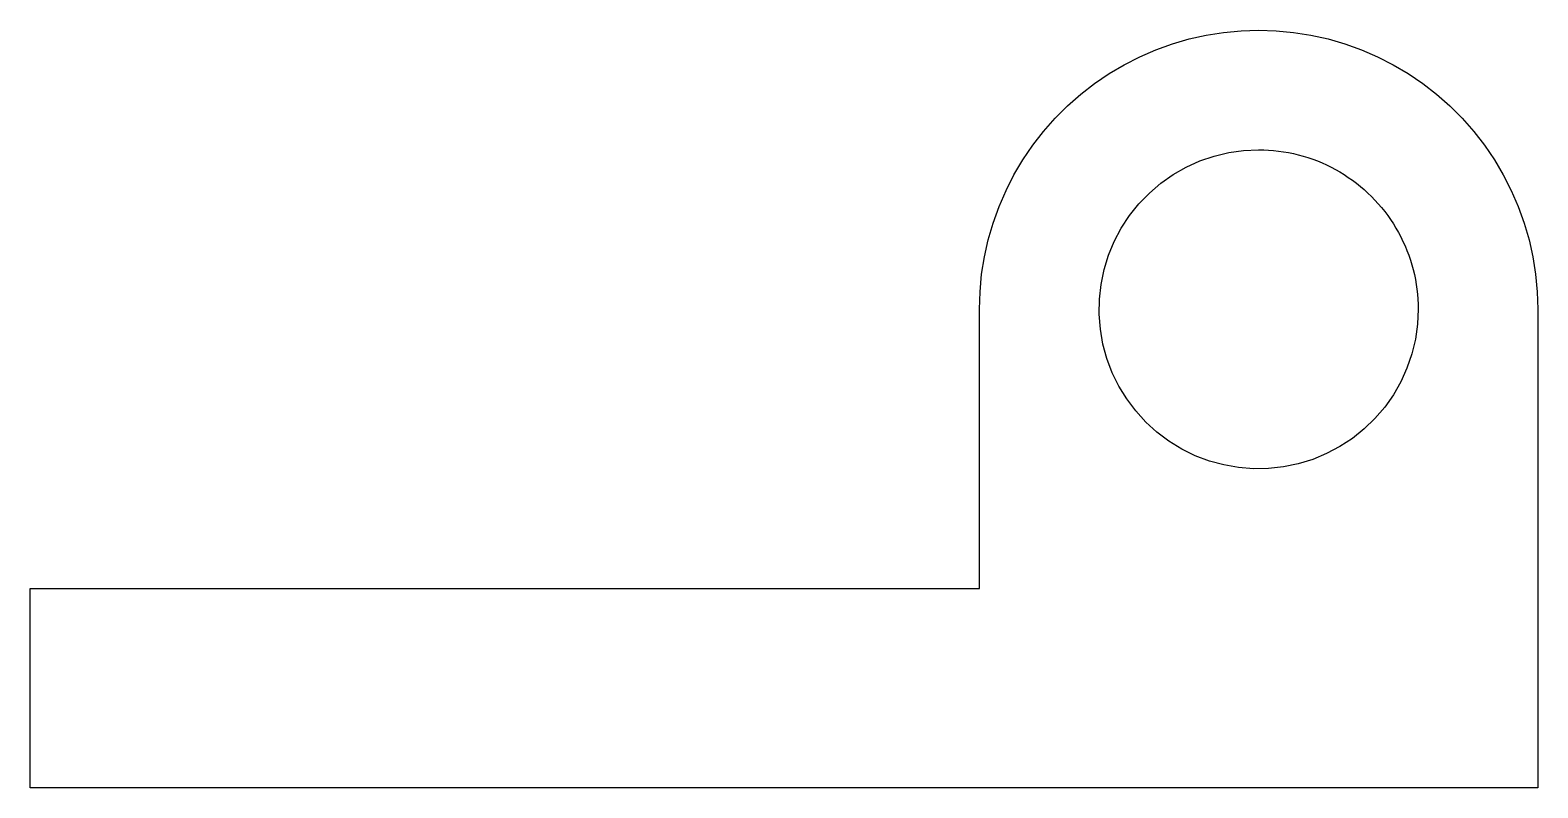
# Model space of a CAD drawing. Header units: metres. Extents: x -31.4 to 6.4, y 0 to 19.
import ezdxf

# ---------------------------------------------------------------- set-up
doc = ezdxf.new("R2010")
doc.units = ezdxf.units.M

msp = doc.modelspace()

# ---------------------------------------------------------------- linework, layer by layer
for points in [[(-7.6, 12), (-7.586, 12.44), (-7.545, 12.877), (-7.476, 13.312), (-7.38, 13.741), (-7.257, 14.163), (-7.108, 14.577), (-6.934, 14.98), (-6.734, 15.372), (-6.51, 15.751), (-6.263, 16.114), (-5.994, 16.462), (-5.703, 16.792), (-5.392, 17.103), (-5.062, 17.394), (-4.714, 17.663), (-4.351, 17.91), (-3.972, 18.134), (-3.58, 18.334), (-3.177, 18.508), (-2.763, 18.657), (-2.341, 18.78), (-1.912, 18.876), (-1.477, 18.945), (-1.04, 18.986), (-0.6, 19), (-0.16, 18.986), (0.277, 18.945), (0.712, 18.876), (1.141, 18.78), (1.563, 18.657), (1.977, 18.508), (2.38, 18.334), (2.772, 18.134), (3.151, 17.91), (3.514, 17.663), (3.862, 17.394), (4.192, 17.103), (4.503, 16.792), (4.794, 16.462), (5.063, 16.114), (5.31, 15.751), (5.534, 15.372), (5.734, 14.98), (5.908, 14.577), (6.057, 14.163), (6.18, 13.741), (6.276, 13.312), (6.345, 12.877), (6.386, 12.44), (6.4, 12)], [(3.4, 12), (3.382, 11.624), (3.329, 11.25), (3.241, 10.884), (3.119, 10.528), (2.964, 10.184), (2.777, 9.857), (2.561, 9.548), (2.316, 9.262), (2.045, 9), (1.751, 8.764), (1.436, 8.557), (1.103, 8.381), (0.755, 8.236), (0.395, 8.126), (0.026, 8.049), (-0.349, 8.008), (-0.726, 8.002), (-1.101, 8.032), (-1.473, 8.096), (-1.836, 8.196), (-2.189, 8.329), (-2.527, 8.495), (-2.848, 8.692), (-3.15, 8.918), (-3.428, 9.172), (-3.682, 9.45), (-3.908, 9.752), (-4.105, 10.073), (-4.271, 10.411), (-4.404, 10.764), (-4.504, 11.127), (-4.568, 11.499), (-4.598, 11.874), (-4.592, 12.251), (-4.551, 12.626), (-4.474, 12.995), (-4.364, 13.355), (-4.219, 13.703), (-4.043, 14.036), (-3.836, 14.351), (-3.6, 14.645), (-3.338, 14.916), (-3.052, 15.161), (-2.743, 15.377), (-2.416, 15.564), (-2.072, 15.719), (-1.716, 15.841), (-1.35, 15.929), (-0.976, 15.982), (-0.6, 16)], [(-0.6, 16), (-0.474, 15.998), (-0.349, 15.992), (-0.224, 15.982), (-0.099, 15.968), (0.026, 15.951), (0.15, 15.929), (0.273, 15.904), (0.395, 15.874), (0.516, 15.841), (0.636, 15.804), (0.755, 15.764), (0.872, 15.719), (0.989, 15.671), (1.103, 15.619), (1.216, 15.564), (1.327, 15.505), (1.436, 15.443), (1.543, 15.377), (1.648, 15.308), (1.751, 15.236), (1.852, 15.161), (1.95, 15.082), (2.045, 15), (2.138, 14.916), (2.228, 14.828), (2.316, 14.738), (2.4, 14.645), (2.482, 14.55), (2.561, 14.452), (2.636, 14.351), (2.708, 14.248), (2.777, 14.143), (2.843, 14.036), (2.905, 13.927), (2.964, 13.816), (3.019, 13.703), (3.071, 13.589), (3.119, 13.472), (3.164, 13.355), (3.204, 13.236), (3.241, 13.116), (3.274, 12.995), (3.304, 12.873), (3.329, 12.75), (3.351, 12.626), (3.368, 12.501), (3.382, 12.376), (3.392, 12.251), (3.398, 12.126), (3.4, 12)], [(-7.6, 5), (-7.6, 5.14), (-7.6, 5.28), (-7.6, 5.42), (-7.6, 5.56), (-7.6, 5.7), (-7.6, 5.84), (-7.6, 5.98), (-7.6, 6.12), (-7.6, 6.26), (-7.6, 6.4), (-7.6, 6.54), (-7.6, 6.68), (-7.6, 6.82), (-7.6, 6.96), (-7.6, 7.1), (-7.6, 7.24), (-7.6, 7.38), (-7.6, 7.52), (-7.6, 7.66), (-7.6, 7.8), (-7.6, 7.94), (-7.6, 8.08), (-7.6, 8.22), (-7.6, 8.36), (-7.6, 8.5), (-7.6, 8.64), (-7.6, 8.78), (-7.6, 8.92), (-7.6, 9.06), (-7.6, 9.2), (-7.6, 9.34), (-7.6, 9.48), (-7.6, 9.62), (-7.6, 9.76), (-7.6, 9.9), (-7.6, 10.04), (-7.6, 10.18), (-7.6, 10.32), (-7.6, 10.46), (-7.6, 10.6), (-7.6, 10.74), (-7.6, 10.88), (-7.6, 11.02), (-7.6, 11.16), (-7.6, 11.3), (-7.6, 11.44), (-7.6, 11.58), (-7.6, 11.72), (-7.6, 11.86), (-7.6, 12)], [(-7.6, 5), (-7.6, 5.14), (-7.6, 5.28), (-7.6, 5.42), (-7.6, 5.56), (-7.6, 5.7), (-7.6, 5.84), (-7.6, 5.98), (-7.6, 6.12), (-7.6, 6.26), (-7.6, 6.4), (-7.6, 6.54), (-7.6, 6.68), (-7.6, 6.82), (-7.6, 6.96), (-7.6, 7.1), (-7.6, 7.24), (-7.6, 7.38), (-7.6, 7.52), (-7.6, 7.66), (-7.6, 7.8), (-7.6, 7.94), (-7.6, 8.08), (-7.6, 8.22), (-7.6, 8.36), (-7.6, 8.5), (-7.6, 8.64), (-7.6, 8.78), (-7.6, 8.92), (-7.6, 9.06), (-7.6, 9.2), (-7.6, 9.34), (-7.6, 9.48), (-7.6, 9.62), (-7.6, 9.76), (-7.6, 9.9), (-7.6, 10.04), (-7.6, 10.18), (-7.6, 10.32), (-7.6, 10.46), (-7.6, 10.6), (-7.6, 10.74), (-7.6, 10.88), (-7.6, 11.02), (-7.6, 11.16), (-7.6, 11.3), (-7.6, 11.44), (-7.6, 11.58), (-7.6, 11.72), (-7.6, 11.86), (-7.6, 12)], [(6.4, 12), (6.4, 11.76), (6.4, 11.52), (6.4, 11.28), (6.4, 11.04), (6.4, 10.8), (6.4, 10.56), (6.4, 10.32), (6.4, 10.08), (6.4, 9.84), (6.4, 9.6), (6.4, 9.36), (6.4, 9.12), (6.4, 8.88), (6.4, 8.64), (6.4, 8.4), (6.4, 8.16), (6.4, 7.92), (6.4, 7.68), (6.4, 7.44), (6.4, 7.2), (6.4, 6.96), (6.4, 6.72), (6.4, 6.48), (6.4, 6.24), (6.4, 6), (6.4, 5.76), (6.4, 5.52), (6.4, 5.28), (6.4, 5.04), (6.4, 4.8), (6.4, 4.56), (6.4, 4.32), (6.4, 4.08), (6.4, 3.84), (6.4, 3.6), (6.4, 3.36), (6.4, 3.12), (6.4, 2.88), (6.4, 2.64), (6.4, 2.4), (6.4, 2.16), (6.4, 1.92), (6.4, 1.68), (6.4, 1.44), (6.4, 1.2), (6.4, 0.96), (6.4, 0.72), (6.4, 0.48), (6.4, 0.24), (6.4, 0)], [(-31.4, 0), (-31.4, 0.1), (-31.4, 0.2), (-31.4, 0.3), (-31.4, 0.4), (-31.4, 0.5), (-31.4, 0.6), (-31.4, 0.7), (-31.4, 0.8), (-31.4, 0.9), (-31.4, 1), (-31.4, 1.1), (-31.4, 1.2), (-31.4, 1.3), (-31.4, 1.4), (-31.4, 1.5), (-31.4, 1.6), (-31.4, 1.7), (-31.4, 1.8), (-31.4, 1.9), (-31.4, 2), (-31.4, 2.1), (-31.4, 2.2), (-31.4, 2.3), (-31.4, 2.4), (-31.4, 2.5), (-31.4, 2.6), (-31.4, 2.7), (-31.4, 2.8), (-31.4, 2.9), (-31.4, 3), (-31.4, 3.1), (-31.4, 3.2), (-31.4, 3.3), (-31.4, 3.4), (-31.4, 3.5), (-31.4, 3.6), (-31.4, 3.7), (-31.4, 3.8), (-31.4, 3.9), (-31.4, 4), (-31.4, 4.1), (-31.4, 4.2), (-31.4, 4.3), (-31.4, 4.4), (-31.4, 4.5), (-31.4, 4.6), (-31.4, 4.7), (-31.4, 4.8), (-31.4, 4.9), (-31.4, 5)], [(-31.4, 5), (-30.924, 5), (-30.448, 5), (-29.972, 5), (-29.496, 5), (-29.02, 5), (-28.544, 5), (-28.068, 5), (-27.592, 5), (-27.116, 5), (-26.64, 5), (-26.164, 5), (-25.688, 5), (-25.212, 5), (-24.736, 5), (-24.26, 5), (-23.784, 5), (-23.308, 5), (-22.832, 5), (-22.356, 5), (-21.88, 5), (-21.404, 5), (-20.928, 5), (-20.452, 5), (-19.976, 5), (-19.5, 5), (-19.024, 5), (-18.548, 5), (-18.072, 5), (-17.596, 5), (-17.12, 5), (-16.644, 5), (-16.168, 5), (-15.692, 5), (-15.216, 5), (-14.74, 5), (-14.264, 5), (-13.788, 5), (-13.312, 5), (-12.836, 5), (-12.36, 5), (-11.884, 5), (-11.408, 5), (-10.932, 5), (-10.456, 5), (-9.98, 5), (-9.504, 5), (-9.028, 5), (-8.552, 5), (-8.076, 5), (-7.6, 5)], [(-20, 5), (-19.752, 5), (-19.504, 5), (-19.256, 5), (-19.008, 5), (-18.76, 5), (-18.512, 5), (-18.264, 5), (-18.016, 5), (-17.768, 5), (-17.52, 5), (-17.272, 5), (-17.024, 5), (-16.776, 5), (-16.528, 5), (-16.28, 5), (-16.032, 5), (-15.784, 5), (-15.536, 5), (-15.288, 5), (-15.04, 5), (-14.792, 5), (-14.544, 5), (-14.296, 5), (-14.048, 5), (-13.8, 5), (-13.552, 5), (-13.304, 5), (-13.056, 5), (-12.808, 5), (-12.56, 5), (-12.312, 5), (-12.064, 5), (-11.816, 5), (-11.568, 5), (-11.32, 5), (-11.072, 5), (-10.824, 5), (-10.576, 5), (-10.328, 5), (-10.08, 5), (-9.832, 5), (-9.584, 5), (-9.336, 5), (-9.088, 5), (-8.84, 5), (-8.592, 5), (-8.344, 5), (-8.096, 5), (-7.848, 5), (-7.6, 5)], [(6.4, 0), (5.644, 0), (4.888, 0), (4.132, 0), (3.376, 0), (2.62, 0), (1.864, 0), (1.108, 0), (0.352, 0), (-0.404, 0), (-1.16, 0), (-1.916, 0), (-2.672, 0), (-3.428, 0), (-4.184, 0), (-4.94, 0), (-5.696, 0), (-6.452, 0), (-7.208, 0), (-7.964, 0), (-8.72, 0), (-9.476, 0), (-10.232, 0), (-10.988, 0), (-11.744, 0), (-12.5, 0), (-13.256, 0), (-14.012, 0), (-14.768, 0), (-15.524, 0), (-16.28, 0), (-17.036, 0), (-17.792, 0), (-18.548, 0), (-19.304, 0), (-20.06, 0), (-20.816, 0), (-21.572, 0), (-22.328, 0), (-23.084, 0), (-23.84, 0), (-24.596, 0), (-25.352, 0), (-26.108, 0), (-26.864, 0), (-27.62, 0), (-28.376, 0), (-29.132, 0), (-29.888, 0), (-30.644, 0), (-31.4, 0)]]:
    msp.add_lwpolyline(points)

doc.saveas('drawing.dxf')
